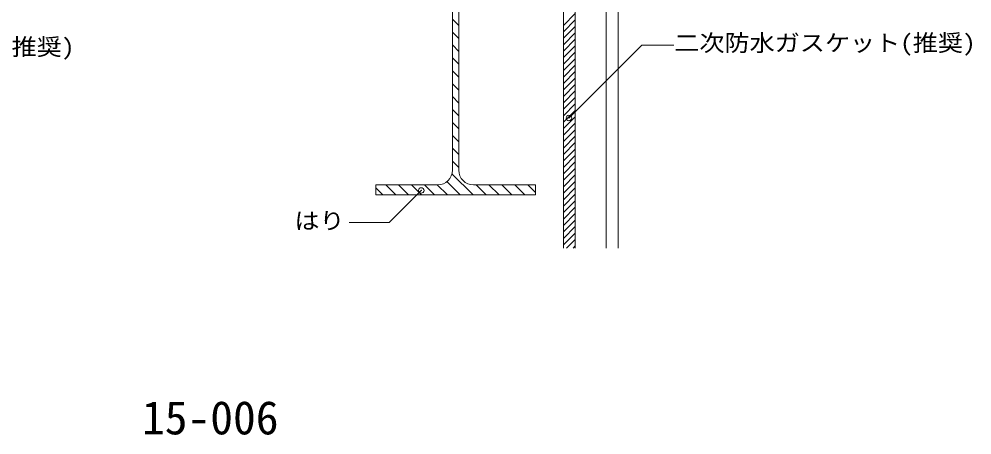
# Model space of a CAD drawing. Units: millimetres on the paper, enlarged 4 times, with parts at other scales. Extents: x -765 to 775, y -516 to 524.
# Drawn here: x -347 to 70.4, y 21.9 to 204.1 of the extents above; entities that cross this region are included whole.
import ezdxf
from ezdxf.enums import TextEntityAlignment as Align

# ---------------------------------------------------------------- set-up
doc = ezdxf.new("R2010")
doc.units = ezdxf.units.MM
doc.header["$LTSCALE"] = 4
doc.header["$PDMODE"] = 32
doc.header["$PDSIZE"] = 2.4
for name, color, linetype, lineweight in [('0-0_メース', 2, 'Continuous', 18), ('0-1_躯体', 7, 'Continuous', 18), ('0-4_その他資材', 7, 'Continuous', 18), ('0-9_部材名・寸法', 7, 'Continuous', 18)]:
    doc.layers.add(name, color=color, linetype=linetype, lineweight=lineweight)
doc.layers.add('0-B_図面情報', color=7, linetype='Continuous')
doc.styles.add('ＭＳ ゴシック', font='')
doc.styles.get('ＭＳ ゴシック').set_extended_font_data('MS Gothic')

msp = doc.modelspace()

# ---------------------------------------------------------------- linework, layer by layer
at = {"layer": '0-0_メース'}
for p, q in [((-108.557, 379.115), (-108.557, 103.804)), ((-103.357, 379.115), (-103.357, 103.804)), ((-89.757, 379.115), (-89.757, 103.804)), ((-84.558, 379.115), (-84.558, 103.804))]:
    msp.add_line(p, q, dxfattribs=at)
at = {"layer": '0-1_躯体', "color": 3}
for p, q in [((-157.157, 137.915), (-157.157, 216.315)), ((-154.357, 137.915), (-154.357, 216.315)), ((-190.757, 131.515), (-190.757, 127.115)), ((-163.557, 131.515), (-190.757, 131.515)), ((-147.957, 131.515), (-120.757, 131.515)), ((-120.757, 131.515), (-120.757, 127.115)), ((-190.757, 127.115), (-120.757, 127.115))]:
    msp.add_line(p, q, dxfattribs=at)
at = {"layer": '0-1_躯体'}
for p, q in [((-157.157, 204.104), (-154.357, 201.304)), ((-157.157, 198.447), (-154.357, 195.647)), ((-157.157, 192.79), (-154.357, 189.99)), ((-157.157, 187.134), (-154.357, 184.334)), ((-157.157, 181.477), (-154.357, 178.677)), ((-157.157, 175.82), (-154.357, 173.02)), ((-157.157, 170.163), (-154.357, 167.363)), ((-157.157, 164.506), (-154.357, 161.706)), ((-157.157, 158.849), (-154.357, 156.049)), ((-157.157, 153.193), (-154.357, 150.393)), ((-157.157, 147.536), (-154.357, 144.736)), ((-157.157, 141.879), (-154.357, 139.079)), ((-157.338, 136.403), (-148.051, 127.115)), ((-190.757, 130.224), (-187.648, 127.115)), ((-186.391, 131.515), (-181.992, 127.115)), ((-180.735, 131.515), (-176.335, 127.115)), ((-175.078, 131.515), (-170.678, 127.115)), ((-169.421, 131.515), (-165.021, 127.115)), ((-163.764, 131.515), (-159.364, 127.115)), ((-159.532, 132.939), (-153.707, 127.115)), ((-146.794, 131.515), (-142.394, 127.115)), ((-141.137, 131.515), (-136.737, 127.115)), ((-135.48, 131.515), (-131.08, 127.115)), ((-129.823, 131.515), (-125.423, 127.115)), ((-124.166, 131.515), (-120.757, 128.106))]:
    msp.add_line(p, q, dxfattribs=at)
at = {"layer": '0-1_躯体', "color": 3}
for centre, start, end in [((-163.557, 137.915), 270, 0), ((-147.957, 137.915), 180, 270)]:
    msp.add_arc(centre, 6.4, start, end, dxfattribs=at)
at = {"layer": '0-4_その他資材'}
for p, q in [((-108.557, 103.804), (-108.557, 379.115)), ((-108.558, 201.38), (-103.357, 206.581)), ((-108.558, 198.552), (-103.357, 203.752)), ((-108.558, 195.724), (-103.357, 200.924)), ((-108.558, 192.895), (-103.357, 198.096)), ((-108.558, 190.067), (-103.357, 195.267)), ((-108.558, 187.238), (-103.357, 192.439)), ((-108.558, 184.41), (-103.357, 189.61)), ((-108.558, 181.581), (-103.357, 186.782)), ((-108.558, 178.753), (-103.357, 183.953)), ((-108.558, 175.925), (-103.357, 181.125)), ((-108.558, 173.096), (-103.357, 178.297)), ((-108.558, 170.268), (-103.357, 175.468)), ((-108.558, 167.439), (-103.357, 172.64)), ((-108.558, 164.611), (-103.357, 169.811)), ((-108.558, 161.782), (-103.357, 166.983)), ((-108.558, 158.954), (-103.357, 164.155)), ((-108.558, 156.126), (-103.357, 161.326)), ((-108.558, 153.297), (-103.357, 158.498)), ((-108.558, 150.469), (-103.357, 155.669)), ((-108.558, 147.64), (-103.357, 152.841)), ((-108.558, 144.812), (-103.357, 150.012)), ((-108.558, 141.984), (-103.357, 147.184)), ((-108.557, 139.156), (-103.357, 144.356)), ((-108.558, 133.498), (-103.357, 138.699)), ((-108.557, 136.327), (-103.357, 141.527)), ((-108.558, 130.67), (-103.357, 135.87)), ((-108.558, 127.841), (-103.357, 133.042)), ((-108.558, 125.013), (-103.357, 130.213)), ((-108.558, 122.185), (-103.357, 127.385)), ((-108.558, 119.356), (-103.357, 124.557)), ((-108.558, 116.528), (-103.357, 121.728)), ((-108.558, 113.699), (-103.357, 118.9)), ((-108.558, 110.871), (-103.357, 116.071)), ((-108.558, 108.042), (-103.357, 113.243)), ((-108.558, 105.214), (-103.357, 110.414)), ((-107.139, 103.804), (-103.357, 107.586)), ((-104.311, 103.804), (-103.357, 104.758))]:
    msp.add_line(p, q, dxfattribs=at)
msp.add_lwpolyline([(-108.557, 379.115), (-103.357, 379.115), (-103.357, 103.804)], dxfattribs=at)
at = {"layer": '0-9_部材名・寸法'}
for p, q in [((-106.112, 160.773), (-74.176, 192.708)), ((-74.176, 192.708), (-60.204, 192.708)), ((-170.8, 129.07), (-184.832, 115.037)), ((-184.832, 115.037), (-202.449, 115.037))]:
    msp.add_line(p, q, dxfattribs=at)
for p in [(-106.112, 160.773), (-170.8, 129.07)]:
    msp.add_point(p, dxfattribs=at)

# ---------------------------------------------------------------- texts
at = {"layer": '0-9_部材名・寸法', "style": 'ＭＳ ゴシック', "width": 1.1}
for s, p in [('二次防水ガスケット(推奨)', (-454.73, 186.061)), ('二次防水ガスケット(推奨)', (-59.983, 187.84)), ('はり', (-226.383, 109.927))]:
    msp.add_text(s, height=7.331, dxfattribs=at).set_placement(p, align=Align.BOTTOM_LEFT)
at = {"layer": '0-B_図面情報', "color": 4, "style": 'ＭＳ ゴシック'}
msp.add_text('15-006', height=14.66, dxfattribs=at).set_placement((-293.158, 17.786), align=Align.BOTTOM_LEFT)

doc.saveas('drawing.dxf')
